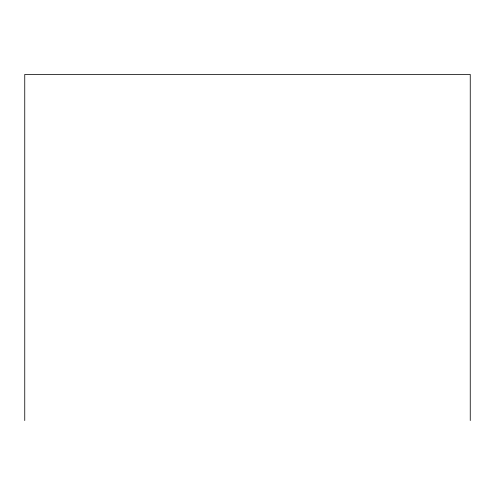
<?xml version="1.0" encoding="UTF-8"?>
<svg xmlns="http://www.w3.org/2000/svg" width="495" height="495" viewBox="0 0 495 495"><rect width="100%" height="100%" fill="white"/><g stroke="black" fill="none" stroke-linecap="round" stroke-linejoin="round"><path stroke-width="0.74" d="M470.25 420.558L470.25 74.442L24.75 74.442L24.75 420.558"/></g></svg>
